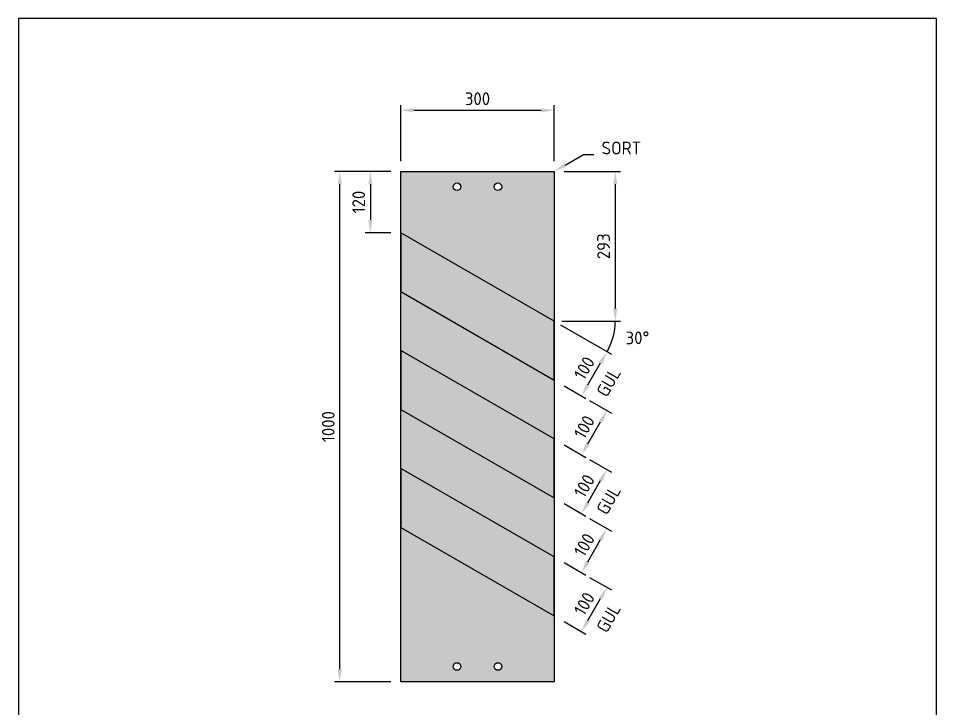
# Model space of a CAD drawing. Header units: millimetres. Extents: x 0 to 1800, y 0 to 2770.
# Drawn here: x 0 to 1800, y 1417 to 2770 of the extents above; entities that cross this region are included whole.
import ezdxf
from ezdxf import colors
from ezdxf.entities.mleader import LeaderData, LeaderLine
from ezdxf.enums import TextEntityAlignment as Align
from ezdxf.math import Vec2, Vec3

# ---------------------------------------------------------------- set-up
doc = ezdxf.new("R2010")
doc.units = ezdxf.units.MM
for name, color, linetype in [('DIM-ISO_1-10', 4, 'Continuous'), ('RAMME', 7, 'Continuous'), ('Skilt-kontur', 4, 'Continuous'), ('Skravur-Sort', 250, 'Continuous'), ('Tekst-25', 2, 'Continuous')]:
    doc.layers.add(name, color=color, linetype=linetype)
doc.layers.add('Skravur-Gul', color=7, linetype='Continuous', true_color=0xffcc1f)
doc.styles.add('ISO25', font='ISO3098.shx')
doc.dimstyles.new('DIM-ISO_1-10', dxfattribs={"dimscale": 10, "dimtxt": 2.5, "dimasz": 2.5, "dimexe": 1, "dimexo": 2, "dimgap": 1, "dimtad": 1, "dimdec": 0, "dimdsep": 46, "dimtxsty": 'ISO25', "dimcen": 0, "dimclrd": 256, "dimclre": 256, "dimclrt": 2, "dimadec": 0, "dimazin": 0, "dimtp": 0.1, "dimtm": 0.1, "dimtfac": 0.71, "dimtdec": 0, "dimtmove": 0, "dimatfit": 3, "dimfxl": 1, "dimtzin": 0, "dimarcsym": 0})

# ---------------------------------------------------------------- blocks, each defined once
blk = doc.blocks.new('*D16')
at = {"layer": 'Defpoints', "color": 0, "transparency": 16777216}
for p in [(630, 2470), (750, 2470), (750, 1470)]:
    blk.add_point(p, dxfattribs=at)
at = {"layer": 'DIM-ISO_1-10', "lineweight": -2, "transparency": 16777216}
for p, q in [((730, 2470), (620, 2470)), ((630, 1495), (630, 2445)), ((730, 1470), (620, 1470))]:
    blk.add_line(p, q, dxfattribs=at)
at = {"layer": 'DIM-ISO_1-10', "transparency": 16777216}
for points in [[(625.8, 2445), (634.2, 2445), (630, 2470)], [(625.8, 1495), (634.2, 1495), (630, 1470)]]:
    blk.add_solid(points, dxfattribs=at)
at = {"layer": 'DIM-ISO_1-10', "color": 2, "transparency": 16777216, "insert": (607.5, 1970), "char_height": 25, "attachment_point": 5, "rotation": 90, "style": 'ISO25'}
blk.add_mtext('1000', dxfattribs=at)
blk = doc.blocks.new('*D17')
at = {"layer": 'Defpoints', "color": 0, "transparency": 16777216}
for p in [(1102.3, 2146.6), (1153.9, 2116.8), (1052.3, 2060)]:
    blk.add_point(p, dxfattribs=at)
at = {"layer": 'DIM-ISO_1-10', "lineweight": -2, "transparency": 16777216}
for p, q in [((1119.6, 2136.6), (1162.6, 2111.8)), ((1116.4, 2051.8), (1141.4, 2095.1)), ((1069.6, 2050), (1112.6, 2025.2))]:
    blk.add_line(p, q, dxfattribs=at)
at = {"layer": 'DIM-ISO_1-10', "transparency": 16777216}
for points in [[(1137.8, 2097.2), (1145, 2093.1), (1153.9, 2116.8)], [(1112.8, 2053.9), (1120, 2049.8), (1103.9, 2030.2)]]:
    blk.add_solid(points, dxfattribs=at)
at = {"layer": 'DIM-ISO_1-10', "color": 2, "transparency": 16777216, "insert": (1109.4, 2084.7), "char_height": 25, "attachment_point": 5, "rotation": 60, "style": 'ISO25'}
blk.add_mtext('100', dxfattribs=at)
blk = doc.blocks.new('*D18')
at = {"layer": 'Defpoints', "color": 0, "transparency": 16777216}
for p in [(1050, 2590), (750, 2470), (1050, 2470)]:
    blk.add_point(p, dxfattribs=at)
at = {"layer": 'DIM-ISO_1-10', "lineweight": -2, "transparency": 16777216}
for p, q in [((750, 2490), (750, 2600)), ((1050, 2490), (1050, 2600)), ((775, 2590), (1025, 2590))]:
    blk.add_line(p, q, dxfattribs=at)
at = {"layer": 'DIM-ISO_1-10', "transparency": 16777216}
for points in [[(775, 2594.2), (775, 2585.8), (750, 2590)], [(1025, 2594.2), (1025, 2585.8), (1050, 2590)]]:
    blk.add_solid(points, dxfattribs=at)
at = {"layer": 'DIM-ISO_1-10', "color": 2, "transparency": 16777216, "insert": (900, 2612.5), "char_height": 25, "attachment_point": 5, "style": 'ISO25'}
blk.add_mtext('300', dxfattribs=at)
blk = doc.blocks.new('*D19')
at = {"layer": 'Defpoints', "color": 0, "transparency": 16777216}
for p in [(750, 2470), (690, 2350), (750, 2350)]:
    blk.add_point(p, dxfattribs=at)
at = {"layer": 'DIM-ISO_1-10', "lineweight": -2, "transparency": 16777216}
for p, q in [((730, 2470), (680, 2470)), ((690, 2445), (690, 2375)), ((730, 2350), (680, 2350))]:
    blk.add_line(p, q, dxfattribs=at)
at = {"layer": 'DIM-ISO_1-10', "transparency": 16777216}
for points in [[(685.8, 2445), (694.2, 2445), (690, 2470)], [(685.8, 2375), (694.2, 2375), (690, 2350)]]:
    blk.add_solid(points, dxfattribs=at)
at = {"layer": 'DIM-ISO_1-10', "color": 2, "transparency": 16777216, "insert": (667.1, 2410), "char_height": 25, "attachment_point": 5, "rotation": 90, "style": 'ISO25'}
blk.add_mtext('120', dxfattribs=at)
blk = doc.blocks.new('*D21')
at = {"layer": 'Defpoints', "color": 0, "transparency": 16777216}
for p in [(1050, 2470), (1050, 2176.8), (1170, 2176.8)]:
    blk.add_point(p, dxfattribs=at)
at = {"layer": 'DIM-ISO_1-10', "lineweight": -2, "transparency": 16777216}
for p, q in [((1070, 2470), (1180, 2470)), ((1170, 2445), (1170, 2201.8)), ((1070, 2176.8), (1180, 2176.8))]:
    blk.add_line(p, q, dxfattribs=at)
at = {"layer": 'DIM-ISO_1-10', "transparency": 16777216}
for points in [[(1165.8, 2445), (1174.2, 2445), (1170, 2470)], [(1165.8, 2201.8), (1174.2, 2201.8), (1170, 2176.8)]]:
    blk.add_solid(points, dxfattribs=at)
at = {"layer": 'DIM-ISO_1-10', "color": 2, "transparency": 16777216, "insert": (1147.1, 2323.4), "char_height": 25, "attachment_point": 5, "rotation": 90, "style": 'ISO25'}
blk.add_mtext('293', dxfattribs=at)
blk = doc.blocks.new('*D20')
at = {"layer": 'Defpoints', "color": 0, "transparency": 16777216}
for p in [(1063, 2169.3), (1065, 2176.8), (1180, 2176.8), (1162.8, 2135.8), (1162.6, 2111.8)]:
    blk.add_point(p, dxfattribs=at)
at = {"layer": 'DIM-ISO_1-10', "lineweight": -2, "transparency": 16777216}
blk.add_arc((1050, 2176.8), 120, 330, 360, dxfattribs=at)
at = {"layer": 'DIM-ISO_1-10', "color": 2, "transparency": 16777216, "insert": (1213.7, 2144), "char_height": 25, "attachment_point": 5, "rotation": 1, "style": 'ISO25'}
blk.add_mtext('30°', dxfattribs=at)
blk = doc.blocks.new('_None')
blk = doc.blocks.new('*D15')
at = {"layer": 'Defpoints', "color": 0, "transparency": 16777216}
for p in [(1102.3, 1915.7), (1153.9, 1885.9), (1052.3, 1829.1)]:
    blk.add_point(p, dxfattribs=at)
at = {"layer": 'DIM-ISO_1-10', "lineweight": -2, "transparency": 16777216}
for p, q in [((1119.6, 1905.7), (1162.6, 1880.9)), ((1116.4, 1820.9), (1141.4, 1864.2)), ((1069.6, 1819.1), (1112.6, 1794.3))]:
    blk.add_line(p, q, dxfattribs=at)
at = {"layer": 'DIM-ISO_1-10', "transparency": 16777216}
for points in [[(1137.8, 1866.3), (1145, 1862.1), (1153.9, 1885.9)], [(1112.8, 1823), (1120, 1818.8), (1103.9, 1799.3)]]:
    blk.add_solid(points, dxfattribs=at)
at = {"layer": 'DIM-ISO_1-10', "color": 2, "transparency": 16777216, "insert": (1109.4, 1853.8), "char_height": 25, "attachment_point": 5, "rotation": 60, "style": 'ISO25'}
blk.add_mtext('100', dxfattribs=at)
blk = doc.blocks.new('*D22')
at = {"layer": 'Defpoints', "color": 0, "transparency": 16777216}
for p in [(1102.3, 1684.7), (1153.9, 1654.9), (1052.3, 1598.1)]:
    blk.add_point(p, dxfattribs=at)
at = {"layer": 'DIM-ISO_1-10', "lineweight": -2, "transparency": 16777216}
for p, q in [((1119.6, 1674.7), (1162.6, 1649.9)), ((1116.4, 1590), (1141.4, 1633.3)), ((1069.6, 1588.1), (1112.6, 1563.3))]:
    blk.add_line(p, q, dxfattribs=at)
at = {"layer": 'DIM-ISO_1-10', "transparency": 16777216}
for points in [[(1137.8, 1635.3), (1145, 1631.2), (1153.9, 1654.9)], [(1112.8, 1592), (1120, 1587.9), (1103.9, 1568.3)]]:
    blk.add_solid(points, dxfattribs=at)
at = {"layer": 'DIM-ISO_1-10', "color": 2, "transparency": 16777216, "insert": (1109.4, 1622.9), "char_height": 25, "attachment_point": 5, "rotation": 60, "style": 'ISO25'}
blk.add_mtext('100', dxfattribs=at)
blk = doc.blocks.new('*D23')
at = {"layer": 'Defpoints', "color": 0, "transparency": 16777216}
for p in [(1102.3, 2031.1), (1153.9, 2001.3), (1052.3, 1944.5)]:
    blk.add_point(p, dxfattribs=at)
at = {"layer": 'DIM-ISO_1-10', "lineweight": -2, "transparency": 16777216}
for p, q in [((1119.6, 2021.1), (1162.6, 1996.3)), ((1116.4, 1936.4), (1141.4, 1979.7)), ((1069.6, 1934.5), (1112.6, 1909.7))]:
    blk.add_line(p, q, dxfattribs=at)
at = {"layer": 'DIM-ISO_1-10', "transparency": 16777216}
for points in [[(1137.8, 1981.8), (1145, 1977.6), (1153.9, 2001.3)], [(1112.8, 1938.5), (1120, 1934.3), (1103.9, 1914.7)]]:
    blk.add_solid(points, dxfattribs=at)
at = {"layer": 'DIM-ISO_1-10', "color": 2, "transparency": 16777216, "insert": (1109.4, 1969.3), "char_height": 25, "attachment_point": 5, "rotation": 60, "style": 'ISO25'}
blk.add_mtext('100', dxfattribs=at)
blk = doc.blocks.new('*D24')
at = {"layer": 'Defpoints', "color": 0, "transparency": 16777216}
for p in [(1102.3, 1800.2), (1153.9, 1770.4), (1052.3, 1713.6)]:
    blk.add_point(p, dxfattribs=at)
at = {"layer": 'DIM-ISO_1-10', "lineweight": -2, "transparency": 16777216}
for p, q in [((1119.6, 1790.2), (1162.6, 1765.4)), ((1116.4, 1705.4), (1141.4, 1748.7)), ((1069.6, 1703.6), (1112.6, 1678.8))]:
    blk.add_line(p, q, dxfattribs=at)
at = {"layer": 'DIM-ISO_1-10', "transparency": 16777216}
for points in [[(1137.8, 1750.8), (1145, 1746.7), (1153.9, 1770.4)], [(1112.8, 1707.5), (1120, 1703.3), (1103.9, 1683.8)]]:
    blk.add_solid(points, dxfattribs=at)
at = {"layer": 'DIM-ISO_1-10', "color": 2, "transparency": 16777216, "insert": (1109.4, 1738.3), "char_height": 25, "attachment_point": 5, "rotation": 60, "style": 'ISO25'}
blk.add_mtext('100', dxfattribs=at)

msp = doc.modelspace()

# ---------------------------------------------------------------- hatches: boundary and pattern name
at = {"layer": 'Skravur-Gul'}
h = msp.add_hatch(color=256, dxfattribs=at)
h.dxf.hatch_style = 1
h.paths.add_polyline_path([(750, 2350), (750, 2234.5), (1050, 2061.3), (1050, 2176.8)])
h = msp.add_hatch(color=256, dxfattribs=at)
h.dxf.hatch_style = 1
h.paths.add_polyline_path([(750, 2119.1), (750, 2003.6), (1050, 1830.4), (1050, 1945.9)])
h = msp.add_hatch(color=256, dxfattribs=at)
h.dxf.hatch_style = 1
h.paths.add_polyline_path([(750, 1888.1), (750, 1772.6), (1050, 1599.4), (1050, 1714.9)])
at = {"layer": 'Skravur-Sort'}
h = msp.add_hatch(color=256, dxfattribs=at)
h.dxf.hatch_style = 1
h.paths.add_polyline_path([(750, 1772.6), (750, 1470), (1050, 1470), (1050, 1599.4)])
h.paths.add_polyline_path([(867.5, 1500, -1), (852.5, 1500, -1)], flags=16)
h.paths.add_polyline_path([(947.5, 1500, -1), (932.5, 1500, -1)], flags=16)
h.paths.add_polyline_path([(750, 2003.6), (750, 1888.1), (1050, 1714.9), (1050, 1830.4)])
h.paths.add_polyline_path([(750, 2234.5), (750, 2119.1), (1050, 1945.9), (1050, 2061.3)])
h.paths.add_polyline_path([(1050, 2176.8), (1050, 2470), (750, 2470), (750, 2350)])
h.paths.add_polyline_path([(852.5, 2440, -1), (867.5, 2440, -1)], flags=16)
h.paths.add_polyline_path([(932.5, 2440, -1), (947.5, 2440, -1)], flags=16)

# ---------------------------------------------------------------- linework, layer by layer
at = {"layer": 'DIM-ISO_1-10'}
for p, q in [((1063, 2169.3), (1162.6, 2111.8)), ((1065, 2176.8), (1180, 2176.8))]:
    msp.add_line(p, q, dxfattribs=at)
at = {"layer": 'RAMME'}
msp.add_lwpolyline([(0, 0), (1800, 0), (1800, 2770), (0, 2770)], close=True, dxfattribs=at)
at = {"layer": 'Skilt-kontur'}
for points in [[(750, 1470), (750, 2470), (1050, 2470), (1050, 1470)], [(1050, 2176.8), (750, 2350), (750, 2234.5), (1050, 2061.3)], [(1050, 1945.9), (750, 2119.1), (750, 2003.6), (1050, 1830.4)], [(1050, 1714.9), (750, 1888.1), (750, 1772.6), (1050, 1599.4)]]:
    msp.add_lwpolyline(points, close=True, dxfattribs=at)
for centre in [(860, 2440), (940, 2440), (860, 1500), (940, 1500)]:
    msp.add_circle(centre, 7.5, dxfattribs=at)

# ---------------------------------------------------------------- texts
at = {"layer": 'Tekst-25', "style": 'ISO25'}
for p in [(1167.9, 2051), (1167.9, 1820.1), (1167.9, 1589.1)]:
    msp.add_text('GUL', height=25, rotation=60, dxfattribs=at).set_placement(p, align=Align.CENTER)

# ---------------------------------------------------------------- dimensions: what is measured, and where the dimension line sits
at = {"layer": 'DIM-ISO_1-10'}
dim = msp.add_linear_dim(base=(1050, 2590), p1=(750, 2470), p2=(1050, 2470), dimstyle='DIM-ISO_1-10', dxfattribs=at)
dim.commit()
dim.dimension.update_dxf_attribs({"geometry": '*D18', "text_midpoint": (900, 2612.5)})
for base, p1, p2, picture, middle in [((630, 2470), (750, 1470), (750, 2470), '*D16', (607.5, 1970)), ((690, 2350), (750, 2470), (750, 2350), '*D19', (667.1, 2410)), ((1170, 2176.8), (1050, 2470), (1050, 2176.8), '*D21', (1147.1, 2323.4))]:
    dim = msp.add_linear_dim(base=base, p1=p1, p2=p2, angle=90, dimstyle='DIM-ISO_1-10', dxfattribs=at)
    dim.commit()
    dim.dimension.update_dxf_attribs({"geometry": picture, "text_midpoint": middle})
dim = msp.add_angular_dim_2l(base=(1162.8, 2135.8), line1=((1063, 2169.3), (1162.6, 2111.8)), line2=((1065, 2176.8), (1180, 2176.8)), dimstyle='DIM-ISO_1-10', override={"dimtih": 1, "dimblk1": 'None', "dimblk2": 'None', "dimsah": 1, "dimse2": 0, "dimtofl": 0, "dimtmove": 2, "dimatfit": 2}, dxfattribs=at)
dim.commit()
dim.dimension.update_dxf_attribs({"geometry": '*D20', "text_midpoint": (1213.7, 2144), "dimtype": 162, "text_rotation": 1})
for p1, p2, picture, middle in [((1052.3, 2060), (1102.3, 2146.6), '*D17', (1109.4, 2084.7)), ((1052.3, 1944.5), (1102.3, 2031.1), '*D23', (1109.4, 1969.3)), ((1052.3, 1829.1), (1102.3, 1915.7), '*D15', (1109.4, 1853.8)), ((1052.3, 1713.6), (1102.3, 1800.2), '*D24', (1109.4, 1738.3)), ((1052.3, 1598.1), (1102.3, 1684.7), '*D22', (1109.4, 1622.9))]:
    dim = msp.add_aligned_dim(p1=p1, p2=p2, distance=-59.6, dimstyle='DIM-ISO_1-10', dxfattribs=at)
    dim.commit()
    dim.dimension.update_dxf_attribs({"geometry": picture, "text_midpoint": middle})

# ---------------------------------------------------------------- leaders
ml = msp.add_multileader_mtext('Standard', dxfattribs=at)
ml.set_content('SORT', color=2, style='ISO25')
ml.set_leader_properties()
ml.build(insert=Vec2(0, 0))
ml.multileader.update_dxf_attribs({"text_left_attachment_type": 7, "text_right_attachment_type": 7, "dogleg_length": 2, "arrow_head_size": 25, "scale": 10})
ctx = ml.context
ctx.base_point, ctx.scale, ctx.char_height, ctx.arrow_head_size, ctx.landing_gap_size, ctx.plane_origin = Vec3(1128.1, 2503.5), 10, 25, 25, 15, Vec3(1050, 2470)
ctx.left_attachment, ctx.right_attachment = 7, 7
notes = []
notes.append((ctx, [(0, (1, 1, 0), (1108.1, 2503.5), (1, 0), 20, [(0, [(1050, 2470)], 0, [])])]))
ctx.mtext.insert, ctx.mtext.flow_direction = Vec3(1143.1, 2528.5), 5
for ctx, leaders in notes:
    for number, flags, end, landing, length, lines in leaders:
        leader = LeaderData()
        leader.index, (leader.has_last_leader_line, leader.has_dogleg_vector, leader.attachment_direction) = number, flags
        leader.last_leader_point, leader.dogleg_vector, leader.dogleg_length = Vec3(end), Vec3(landing), length
        for number, points, colour, breaks in lines:
            line = LeaderLine()
            line.index, line.vertices, line.color, line.breaks = number, Vec3.list(points), colors.encode_raw_color(colour), breaks
            leader.lines.append(line)
        ctx.leaders.append(leader)

doc.saveas('drawing.dxf')
